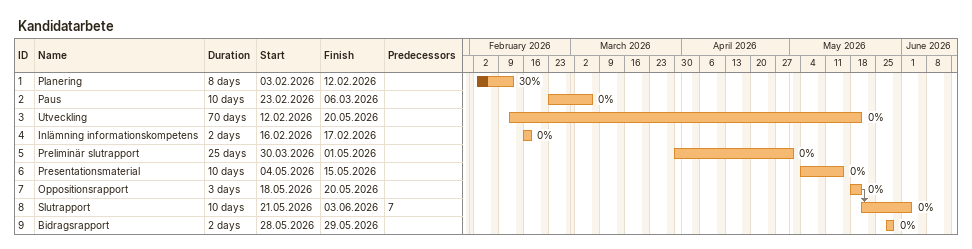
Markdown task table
Kandidatarbete

| ID | Task | Duration | Start | Finish | Predecessors | % complete |
|---|---|---|---|---|---|---|
| 1 | Planering | 8d | 2026-02-03 | 2026-02-12 |  | 30 |
| 2 | Paus | 10d | 2026-02-23 | 2026-03-06 |  | 0 |
| 3 | Utveckling | 70d | 2026-02-12 | 2026-05-20 |  | 0 |
| 4 | Inlämning informationskompetens | 2d | 2026-02-16 | 2026-02-17 |  | 0 |
| 5 | Preliminär slutrapport | 25d | 2026-03-30 | 2026-05-01 |  | 0 |
| 6 | Presentationsmaterial | 10d | 2026-05-04 | 2026-05-15 |  | 0 |
| 7 | Oppositionsrapport | 3d | 2026-05-18 | 2026-05-20 |  | 0 |
| 8 | Slutrapport | 10d | 2026-05-21 | 2026-06-03 | 7 | 0 |
| 9 | Bidragsrapport | 2d | 2026-05-28 | 2026-05-29 |  | 0 |
